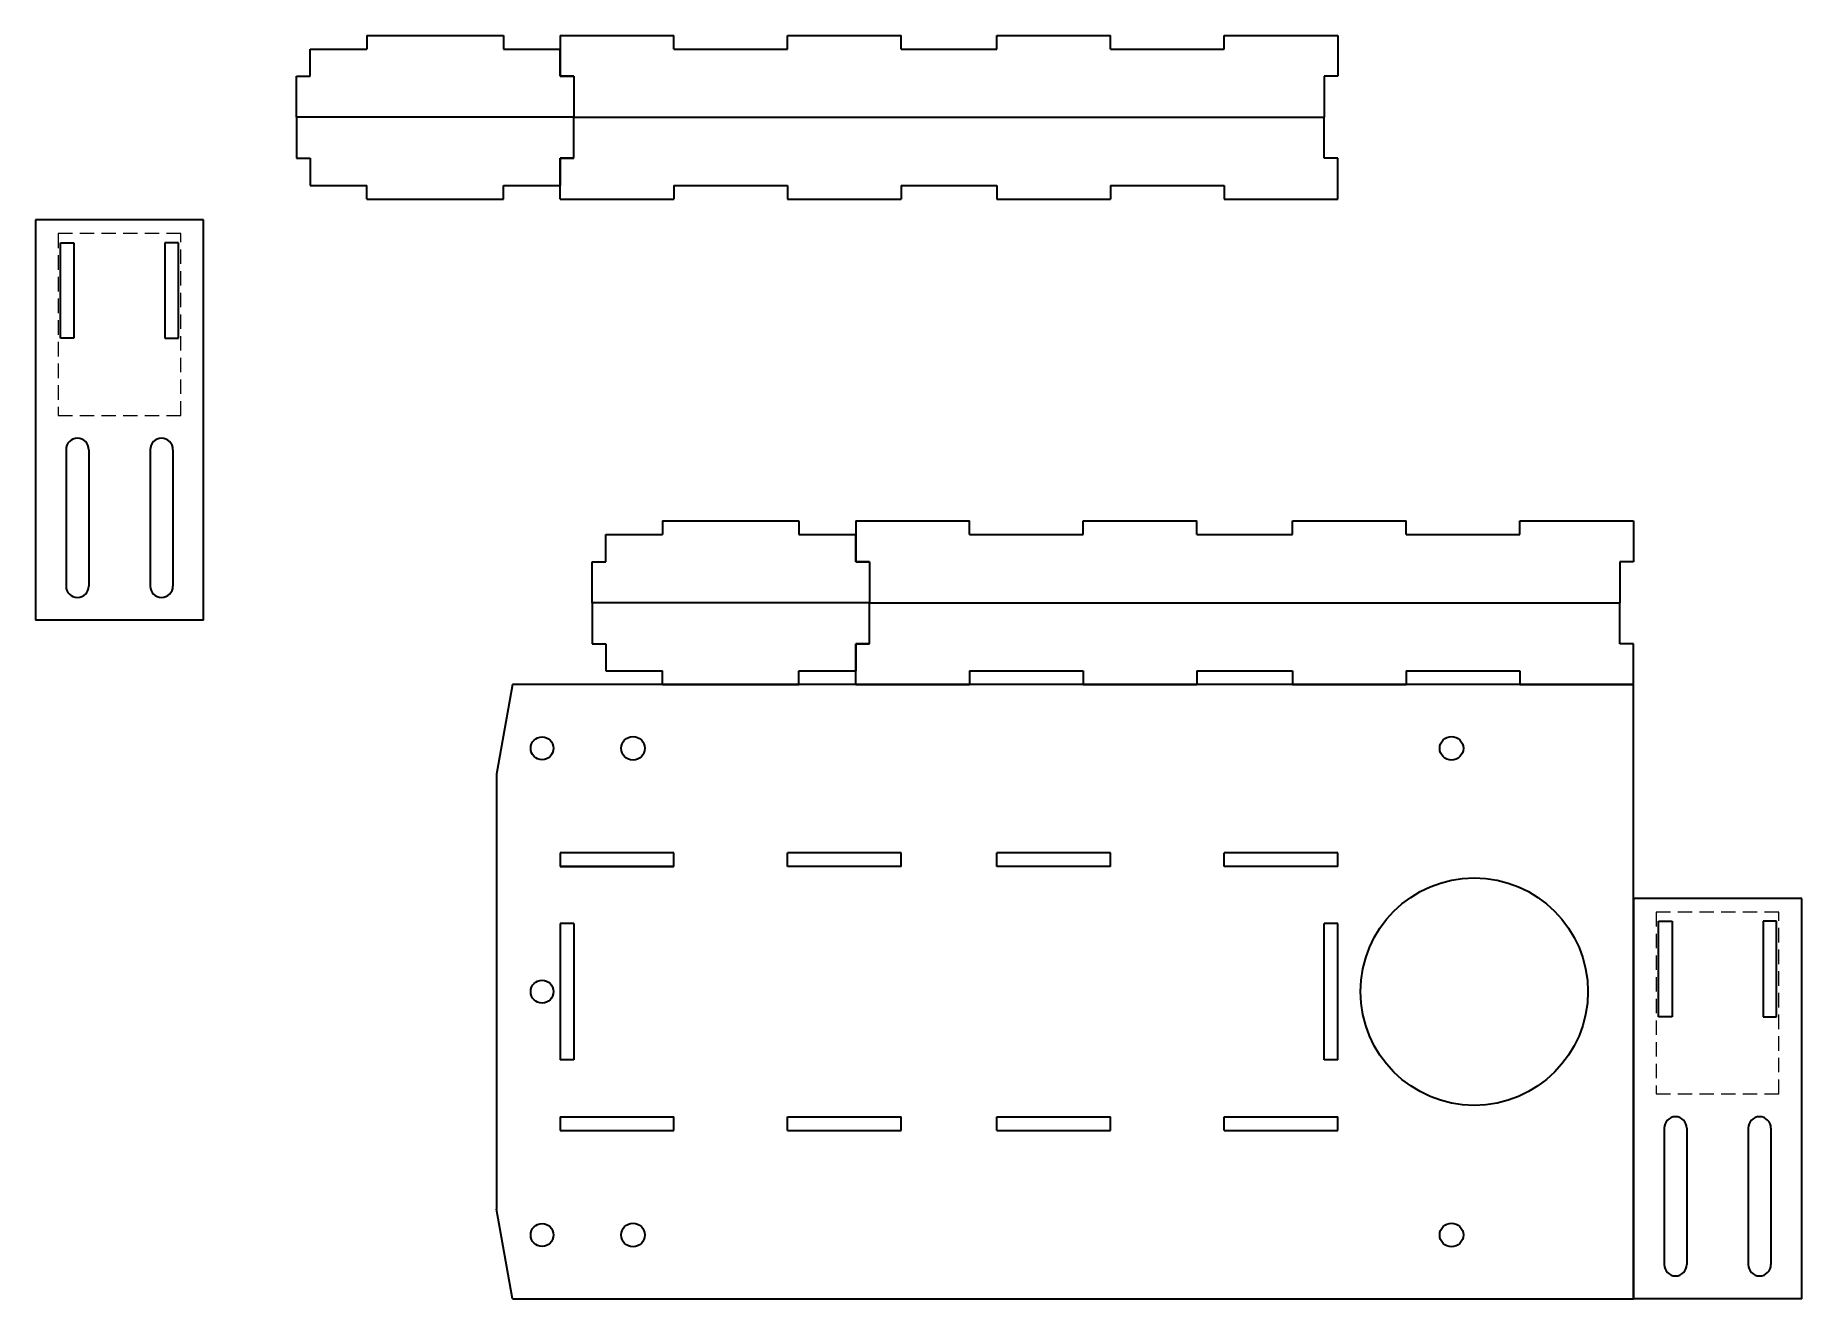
# Model space of a CAD drawing. Header units: millimetres. Extents: x 22233 to 22622, y 10807 to 11085.
import ezdxf

# ---------------------------------------------------------------- set-up
doc = ezdxf.new("R2010")
doc.units = ezdxf.units.MM
doc.linetypes.add('HIDDEN2', pattern=[4.7625, 3.175, -1.5875])
doc.layers.add('Mellemtyk kortstregslinje', color=3, linetype='HIDDEN2', lineweight=18)
doc.layers.add('Tyk fuldstregslinje (Optegning)', color=7, linetype='Continuous', lineweight=30)

msp = doc.modelspace()

# ---------------------------------------------------------------- linework, layer by layer
at = {"layer": 'Mellemtyk kortstregslinje'}
for p, q in [((22265.34, 11041.51), (22238.34, 11041.51)), ((22238.34, 11041.51), (22238.34, 11001.51)), ((22265.34, 11001.51), (22265.34, 11041.51)), ((22238.34, 11001.51), (22265.34, 11001.51)), ((22616.77, 10892.36), (22589.77, 10892.36)), ((22589.77, 10892.36), (22589.77, 10852.36)), ((22616.77, 10852.36), (22616.77, 10892.36)), ((22589.77, 10852.36), (22616.77, 10852.36))]:
    msp.add_line(p, q, dxfattribs=at)
at = {"layer": 'Tyk fuldstregslinje (Optegning)'}
for p, q in [((22293.77, 11082.1), (22306.27, 11082.1)), ((22293.77, 11076.1), (22293.77, 11082.1)), ((22306.27, 11085.1), (22336.27, 11085.1)), ((22306.27, 11085.1), (22306.27, 11082.1)), ((22336.27, 11085.1), (22336.27, 11082.1)), ((22336.27, 11082.1), (22348.77, 11082.1)), ((22348.77, 11085.1), (22373.77, 11085.1)), ((22348.77, 11085.1), (22348.77, 11076.1)), ((22348.77, 11076.1), (22348.77, 11082.1)), ((22373.77, 11082.1), (22373.77, 11085.1)), ((22373.77, 11082.1), (22398.77, 11082.1)), ((22398.77, 11082.1), (22398.77, 11085.1)), ((22398.77, 11085.1), (22423.77, 11085.1)), ((22423.77, 11082.1), (22423.77, 11085.1)), ((22423.77, 11082.1), (22444.77, 11082.1)), ((22444.77, 11082.1), (22444.77, 11085.1)), ((22444.77, 11085.1), (22469.77, 11085.1)), ((22469.77, 11082.1), (22469.77, 11085.1)), ((22469.77, 11082.1), (22494.77, 11082.1)), ((22494.77, 11082.1), (22494.77, 11085.1)), ((22494.77, 11085.1), (22519.77, 11085.1)), ((22519.77, 11085.1), (22519.77, 11076.1)), ((22290.77, 11067.1), (22290.77, 11076.1)), ((22290.77, 11076.1), (22293.77, 11076.1)), ((22348.77, 11076.1), (22351.77, 11076.1)), ((22351.77, 11076.1), (22348.77, 11076.1)), ((22351.77, 11076.1), (22351.77, 11067.1)), ((22351.77, 11076.1), (22351.77, 11067.1)), ((22519.77, 11076.1), (22516.77, 11076.1)), ((22516.77, 11076.1), (22516.77, 11067.1)), ((22351.77, 11067.1), (22290.77, 11067.1)), ((22351.77, 11067.1), (22290.77, 11067.1)), ((22290.77, 11067.1), (22290.77, 11058.1)), ((22351.77, 11067.1), (22516.77, 11067.1)), ((22351.77, 11067.1), (22516.77, 11067.1)), ((22351.77, 11058.1), (22351.77, 11067.1)), ((22351.77, 11058.1), (22351.77, 11067.1)), ((22516.77, 11058.1), (22516.77, 11067.1)), ((22290.77, 11058.1), (22293.77, 11058.1)), ((22293.77, 11058.1), (22293.77, 11052.1)), ((22348.77, 11049.1), (22348.77, 11058.1)), ((22348.77, 11058.1), (22351.77, 11058.1)), ((22351.77, 11058.1), (22348.77, 11058.1)), ((22348.77, 11058.1), (22348.77, 11052.1)), ((22519.77, 11058.1), (22516.77, 11058.1)), ((22519.77, 11049.1), (22519.77, 11058.1)), ((22293.77, 11052.1), (22306.27, 11052.1)), ((22306.27, 11049.1), (22306.27, 11052.1)), ((22336.27, 11052.1), (22348.77, 11052.1)), ((22336.27, 11049.1), (22336.27, 11052.1)), ((22373.77, 11052.1), (22398.77, 11052.1)), ((22373.77, 11052.1), (22373.77, 11049.1)), ((22398.77, 11052.1), (22398.77, 11049.1)), ((22423.77, 11052.1), (22444.77, 11052.1)), ((22423.77, 11052.1), (22423.77, 11049.1)), ((22444.77, 11052.1), (22444.77, 11049.1)), ((22469.77, 11052.1), (22494.77, 11052.1)), ((22469.77, 11052.1), (22469.77, 11049.1)), ((22494.77, 11052.1), (22494.77, 11049.1)), ((22306.27, 11049.1), (22336.27, 11049.1)), ((22348.77, 11049.1), (22373.77, 11049.1)), ((22398.77, 11049.1), (22423.77, 11049.1)), ((22444.77, 11049.1), (22469.77, 11049.1)), ((22494.77, 11049.1), (22519.77, 11049.1)), ((22270.34, 11044.51), (22233.34, 11044.51)), ((22233.34, 11044.51), (22233.34, 10956.51)), ((22270.34, 10956.51), (22270.34, 11044.51)), ((22238.84, 11018.51), (22238.84, 11039.51)), ((22238.84, 11039.51), (22241.84, 11039.51)), ((22241.84, 11039.51), (22241.84, 11018.51)), ((22261.84, 11039.51), (22261.84, 11018.51)), ((22264.84, 11039.51), (22261.84, 11039.51)), ((22264.84, 11018.51), (22264.84, 11039.51)), ((22241.84, 11018.51), (22238.84, 11018.51)), ((22261.84, 11018.51), (22264.84, 11018.51)), ((22240.09, 10994.01), (22240.09, 10964.01)), ((22245.09, 10994.01), (22245.09, 10964.01)), ((22258.59, 10994.01), (22258.59, 10964.01)), ((22263.59, 10994.01), (22263.59, 10964.01)), ((22371.27, 10978.36), (22401.27, 10978.36)), ((22371.27, 10978.36), (22371.27, 10975.36)), ((22401.27, 10978.36), (22401.27, 10975.36)), ((22413.77, 10978.36), (22438.77, 10978.36)), ((22413.77, 10978.36), (22413.77, 10969.36)), ((22438.77, 10975.36), (22438.77, 10978.36)), ((22463.77, 10978.36), (22488.77, 10978.36)), ((22463.77, 10975.36), (22463.77, 10978.36)), ((22488.77, 10975.36), (22488.77, 10978.36)), ((22509.77, 10978.36), (22534.77, 10978.36)), ((22509.77, 10975.36), (22509.77, 10978.36)), ((22534.77, 10975.36), (22534.77, 10978.36)), ((22559.77, 10978.36), (22584.77, 10978.36)), ((22559.77, 10975.36), (22559.77, 10978.36)), ((22584.77, 10978.36), (22584.77, 10969.36)), ((22358.77, 10975.36), (22371.27, 10975.36)), ((22358.77, 10969.36), (22358.77, 10975.36)), ((22401.27, 10975.36), (22413.77, 10975.36)), ((22413.77, 10969.36), (22413.77, 10975.36)), ((22438.77, 10975.36), (22463.77, 10975.36)), ((22488.77, 10975.36), (22509.77, 10975.36)), ((22534.77, 10975.36), (22559.77, 10975.36)), ((22355.77, 10960.36), (22355.77, 10969.36)), ((22355.77, 10969.36), (22358.77, 10969.36)), ((22413.77, 10969.36), (22416.77, 10969.36)), ((22416.77, 10969.36), (22413.77, 10969.36)), ((22416.77, 10969.36), (22416.77, 10960.36)), ((22416.77, 10969.36), (22416.77, 10960.36)), ((22584.77, 10969.36), (22581.77, 10969.36)), ((22581.77, 10969.36), (22581.77, 10960.36)), ((22416.77, 10960.36), (22355.77, 10960.36)), ((22416.77, 10960.36), (22355.77, 10960.36)), ((22355.77, 10960.36), (22355.77, 10951.36)), ((22416.77, 10960.36), (22581.77, 10960.36)), ((22416.77, 10960.36), (22581.77, 10960.36)), ((22416.77, 10951.36), (22416.77, 10960.36)), ((22416.77, 10951.36), (22416.77, 10960.36)), ((22581.77, 10951.36), (22581.77, 10960.36)), ((22270.34, 10956.51), (22233.34, 10956.51)), ((22355.77, 10951.36), (22358.77, 10951.36)), ((22358.77, 10951.36), (22358.77, 10945.36)), ((22413.77, 10942.36), (22413.77, 10951.36)), ((22413.77, 10951.36), (22416.77, 10951.36)), ((22416.77, 10951.36), (22413.77, 10951.36)), ((22413.77, 10951.36), (22413.77, 10945.36)), ((22584.77, 10951.36), (22581.77, 10951.36)), ((22584.77, 10942.36), (22584.77, 10951.36)), ((22338.24, 10942.36), (22334.77, 10922.67)), ((22584.77, 10942.36), (22338.24, 10942.36)), ((22358.77, 10945.36), (22371.27, 10945.36)), ((22371.27, 10942.36), (22371.27, 10945.36)), ((22371.27, 10942.36), (22401.27, 10942.36)), ((22401.27, 10945.36), (22413.77, 10945.36)), ((22401.27, 10942.36), (22401.27, 10945.36)), ((22413.77, 10942.36), (22438.77, 10942.36)), ((22438.77, 10945.36), (22463.77, 10945.36)), ((22438.77, 10945.36), (22438.77, 10942.36)), ((22463.77, 10945.36), (22463.77, 10942.36)), ((22463.77, 10942.36), (22488.77, 10942.36)), ((22488.77, 10945.36), (22509.77, 10945.36)), ((22488.77, 10945.36), (22488.77, 10942.36)), ((22509.77, 10945.36), (22509.77, 10942.36)), ((22509.77, 10942.36), (22534.77, 10942.36)), ((22534.77, 10945.36), (22559.77, 10945.36)), ((22534.77, 10945.36), (22534.77, 10942.36)), ((22559.77, 10945.36), (22559.77, 10942.36)), ((22559.77, 10942.36), (22584.77, 10942.36)), ((22584.77, 10807.36), (22584.77, 10942.36)), ((22334.77, 10922.67), (22334.77, 10827.06)), ((22348.77, 10905.36), (22348.77, 10902.36)), ((22373.77, 10905.36), (22348.77, 10905.36)), ((22373.77, 10902.36), (22373.77, 10905.36)), ((22398.77, 10902.36), (22398.77, 10905.36)), ((22423.77, 10905.36), (22398.77, 10905.36)), ((22423.77, 10902.36), (22423.77, 10905.36)), ((22444.77, 10902.36), (22444.77, 10905.36)), ((22469.77, 10905.36), (22444.77, 10905.36)), ((22469.77, 10902.36), (22469.77, 10905.36)), ((22519.77, 10905.36), (22494.77, 10905.36)), ((22494.77, 10902.36), (22494.77, 10905.36)), ((22519.77, 10902.36), (22519.77, 10905.36)), ((22348.77, 10902.36), (22373.77, 10902.36)), ((22373.77, 10902.36), (22348.77, 10902.36)), ((22423.77, 10902.36), (22398.77, 10902.36)), ((22469.77, 10902.36), (22444.77, 10902.36)), ((22519.77, 10902.36), (22494.77, 10902.36)), ((22621.77, 10895.36), (22584.77, 10895.36)), ((22584.77, 10895.36), (22584.77, 10807.36)), ((22621.77, 10807.36), (22621.77, 10895.36)), ((22351.77, 10889.86), (22348.77, 10889.86)), ((22348.77, 10889.86), (22348.77, 10859.86)), ((22351.77, 10889.86), (22351.77, 10859.86)), ((22516.77, 10859.86), (22516.77, 10889.86)), ((22519.77, 10889.86), (22516.77, 10889.86)), ((22519.77, 10859.86), (22519.77, 10889.86)), ((22590.27, 10869.36), (22590.27, 10890.36)), ((22590.27, 10890.36), (22593.27, 10890.36)), ((22593.27, 10890.36), (22593.27, 10869.36)), ((22613.27, 10890.36), (22613.27, 10869.36)), ((22616.27, 10890.36), (22613.27, 10890.36)), ((22616.27, 10869.36), (22616.27, 10890.36)), ((22593.27, 10869.36), (22590.27, 10869.36)), ((22613.27, 10869.36), (22616.27, 10869.36)), ((22351.77, 10859.86), (22348.77, 10859.86)), ((22519.77, 10859.86), (22516.77, 10859.86)), ((22348.77, 10847.36), (22373.77, 10847.36)), ((22348.77, 10847.36), (22348.77, 10844.36)), ((22373.77, 10844.36), (22373.77, 10847.36)), ((22398.77, 10844.36), (22398.77, 10847.36)), ((22398.77, 10847.36), (22423.77, 10847.36)), ((22423.77, 10844.36), (22423.77, 10847.36)), ((22444.77, 10844.36), (22444.77, 10847.36)), ((22444.77, 10847.36), (22469.77, 10847.36)), ((22469.77, 10844.36), (22469.77, 10847.36)), ((22494.77, 10844.36), (22494.77, 10847.36)), ((22494.77, 10847.36), (22519.77, 10847.36)), ((22519.77, 10844.36), (22519.77, 10847.36)), ((22348.77, 10844.36), (22373.77, 10844.36)), ((22398.77, 10844.36), (22423.77, 10844.36)), ((22444.77, 10844.36), (22469.77, 10844.36)), ((22494.77, 10844.36), (22519.77, 10844.36)), ((22591.52, 10844.86), (22591.52, 10814.86)), ((22596.52, 10844.86), (22596.52, 10814.86)), ((22610.02, 10844.86), (22610.02, 10814.86)), ((22615.02, 10844.86), (22615.02, 10814.86)), ((22338.24, 10807.36), (22334.77, 10827.06)), ((22338.24, 10807.36), (22584.77, 10807.36)), ((22621.77, 10807.36), (22584.77, 10807.36))]:
    msp.add_line(p, q, dxfattribs=at)
for centre, radius in [((22344.77, 10928.36), 2.5), ((22364.77, 10928.36), 2.6), ((22544.77, 10928.36), 2.6), ((22549.77, 10874.86), 25), ((22344.77, 10874.86), 2.5), ((22344.77, 10821.36), 2.5), ((22364.77, 10821.36), 2.6), ((22544.77, 10821.36), 2.6)]:
    msp.add_circle(centre, radius, dxfattribs=at)
for centre, start, end in [((22242.59, 10994.01), 0, 180), ((22261.09, 10994.01), 0, 180), ((22242.59, 10964.01), 180, 0), ((22261.09, 10964.01), 180, 0), ((22594.02, 10844.86), 0, 180), ((22612.52, 10844.86), 0, 180), ((22594.02, 10814.86), 180, 0), ((22612.52, 10814.86), 180, 0)]:
    msp.add_arc(centre, 2.5, start, end, dxfattribs=at)

doc.saveas('drawing.dxf')
